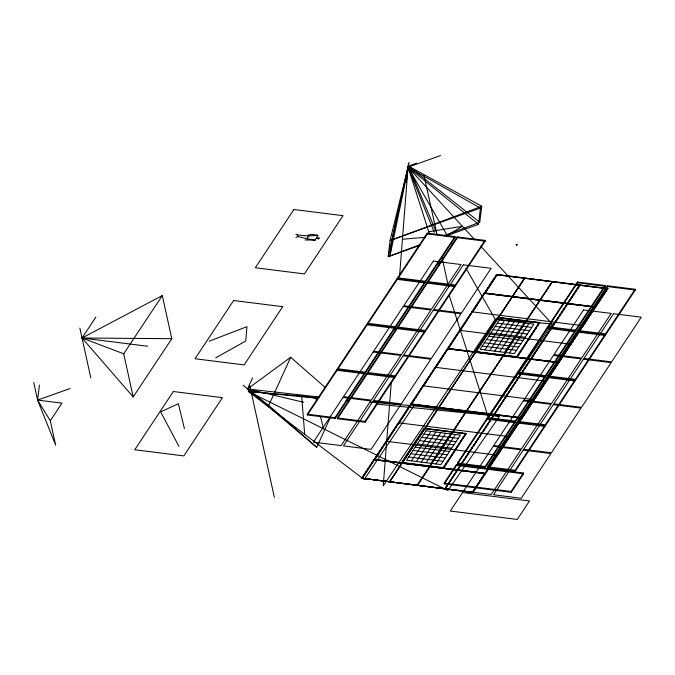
<?xml version="1.0" encoding="UTF-8"?>
<svg xmlns="http://www.w3.org/2000/svg" width="675" height="675" viewBox="0 0 675 675"><rect width="100%" height="100%" fill="white"/><g stroke="black" fill="none" stroke-linecap="round" stroke-linejoin="round"><path stroke-width="1.01" d="M391.314 382.05L383.231 485.823L495.256 319.334L552.142 323.907L488.371 417.521L449.179 295.346M395.314 330.691L395.643 326.498M399.558 276.185L408.054 167.172L440.471 155.562M419.96 245.329L388.192 256.702L390.074 240.427L408.054 167.172L480.414 208.069L478.524 224.345L445.77 236.081M406.308 182.242L408.485 163.401M39.437 385.037L37.598 400.089L55.688 445.238L50.296 420.719L37.598 400.089L33.75 382.582M420.559 244.477L389.973 255.96L391.989 239.962L409.05 162.456M444.234 235.592L479.748 222.261L481.773 206.272L408.577 166.16L389.973 255.96M388.192 256.702L408.054 167.172L478.524 224.345M330.463 417.125L316.718 447.314L247.497 388.977L252.568 377.84M316.718 447.314L268.76 405.388L290.663 357.277L325.257 387.517M307.977 235.094L311.884 234.335L317.908 235.322L315.157 240.19L305.066 239.912M95.892 317.107L82.046 338.006L133.194 396.934L171.779 338.69L162.295 295.574L82.046 338.006L123.711 353.81L133.194 396.934M50.296 420.719L61.94 403.144L37.598 400.089L70.031 388.538M123.711 353.81L162.295 295.574M335.154 418.458L334.977 417.656L364.584 372.971L364.753 373.773L335.154 418.458L307.446 414.982L307.268 414.18L336.876 369.495L365.268 372.997L394.875 328.312L394.698 327.518L365.091 372.203L365.268 372.997M366.989 324.042L367.166 324.835L337.559 369.52L337.39 368.727L366.989 324.042L395.381 327.544L424.988 282.859L424.811 282.057L397.111 278.581L367.504 323.266L367.681 324.067L397.28 279.382L397.111 278.581M397.617 277.813L427.224 233.128L454.925 236.604L455.102 237.398L425.503 282.082L397.794 278.615L397.617 277.813L425.326 281.289L454.925 236.604M307.446 414.982L337.053 370.297L336.876 369.495M397.794 278.615L427.402 233.921L427.224 233.128M395.381 327.544L395.204 326.742L424.811 282.057M365.167 422.221L364.989 421.419L394.597 376.734L394.774 377.536L365.167 422.221L337.458 418.745L337.289 417.943L366.888 373.258L395.28 376.768L424.887 332.083L424.71 331.282L395.103 375.967L395.28 376.768M397.01 327.805L397.178 328.607L367.58 373.292L367.402 372.49L397.01 327.805L425.393 331.307L455.001 286.622L454.823 285.82L427.123 282.344L397.516 327.038L397.693 327.831L427.3 283.146L427.123 282.344M427.629 281.576L457.237 236.891L484.945 240.368L485.114 241.169L455.515 285.854L427.807 282.378L427.629 281.576L455.338 285.052L484.945 240.368M337.458 418.745L367.065 374.06L366.888 373.258M427.807 282.378L457.414 237.693L457.237 236.891M425.393 331.307L425.225 330.514L454.823 285.82M361.623 478.187L496.581 274.489L607.854 288.444L472.981 492.548L361.623 478.187L472.981 492.548M516.274 244.755L516.932 244.502L516.822 245.211L516.274 244.755L516.932 244.502M361.707 478.583L496.749 274.868M516.367 245.152L516.476 244.451M362.281 477.942L374.33 459.751L362.365 478.339L389.618 481.756M496.918 275.248L484.869 293.431L496.834 274.843L524.078 278.269M401.667 463.573L401.473 462.696L424.313 428.22L466.155 433.468L443.399 468.34L466.155 433.468M475.166 352.628L474.972 351.751L497.812 317.275L539.654 322.523L516.907 357.396L539.654 322.523M401.558 463.092L424.313 428.22M475.065 352.148L497.812 317.275M411.413 460.882L430.937 431.409M484.912 349.937L504.436 320.465M416.315 461.498L435.839 432.025M489.822 350.553L509.347 321.081M421.225 462.113L440.75 432.641M494.724 351.169L514.249 321.697M426.127 462.729L445.652 433.257M499.635 351.785L519.159 322.312M431.038 463.345L450.562 433.873M504.537 352.401L524.062 322.928M435.94 463.961L455.465 434.489M509.448 353.017L528.972 323.544M465.868 433.789L443.146 467.986L465.497 433.713L424.567 428.583M539.376 322.844L516.653 357.033L539.004 322.768L498.066 317.638M444.167 483.097L456.41 464.602L523.37 473.006L523.547 473.799L511.296 492.294L444.336 483.891L444.167 483.097L511.118 491.493L523.37 473.006M485.317 467.336L485.139 466.535L514.747 421.85L514.924 422.651L485.317 467.336L457.608 463.86L457.431 463.067L487.038 418.373L515.43 421.883L545.037 377.198L544.86 376.397L515.253 421.082L515.43 421.883M517.151 372.921L517.328 373.722L487.73 418.407L487.553 417.606L517.151 372.921L545.543 376.422L575.151 331.737L574.973 330.936L547.273 327.468L517.666 372.153L517.843 372.946L547.45 328.261L547.273 327.468M547.779 326.692L577.387 282.007L605.095 285.483L605.264 286.284L575.665 330.969L547.957 327.493L547.779 326.692L575.488 330.168L605.095 285.483M444.336 483.891L456.587 465.404L456.41 464.602M457.608 463.86L487.215 419.175L487.038 418.373M547.957 327.493L577.564 282.808L577.387 282.007M463.582 491.012L493.18 446.318L520.889 449.795L491.282 494.488L361.994 478.263M545.543 376.422L545.375 375.629L574.973 330.936M515.329 471.099L515.152 470.306L544.759 425.621L544.936 426.414L515.329 471.099L487.62 467.623L487.451 466.83L517.05 422.145L545.442 425.647L575.049 380.962L574.872 380.16L545.265 424.845L545.442 425.647M547.172 376.684L547.341 377.485L517.742 422.17L517.565 421.369L547.172 376.684L575.564 380.194L605.163 335.5L604.994 334.707L577.285 331.231L547.678 375.916L547.855 376.718L577.462 332.024L577.285 331.231M577.792 330.455L607.399 285.77L635.108 289.246L635.285 290.048L605.678 334.733L577.969 331.256L577.792 330.455L605.5 333.931L635.108 289.246M487.62 467.623L517.227 422.938L517.05 422.145M577.969 331.256L607.576 286.571L607.399 285.77M472.643 491.788L484.692 473.597L472.728 492.185L445.483 488.767M607.289 289.094L595.232 307.277L607.196 288.689L579.943 285.272M472.812 492.168L607.854 288.444M575.564 380.194L575.387 379.392L604.994 334.707M318.473 398.36L248.341 391.433L447.947 490.531L499.542 416.239L413.893 405.861L364.154 479.545L248.341 391.433L318.541 397.55M295.988 237.541L297.726 236.52L306.737 238.621L308.762 236.014L317.908 235.322M243.194 385.214L247.497 388.977L290.663 357.277M215.789 357.801L245.759 341.018L246.923 326.692L209.208 341.17M435.873 231.112L408.577 166.16L416.635 163.131M391.989 239.962L481.773 206.272M390.074 240.427L480.414 208.069M428.768 231.736L462.383 226.268L447.137 235.372L444.023 235.642M402.435 239.279L425.309 237.279M171.779 338.69L82.046 338.006L147.749 346.25M295.945 234.293L297.371 234.968L308.762 236.014M346.832 400.013L348.933 400.199M369.883 402.022L413.893 405.861M345.684 401.043L348.823 401.355M376.034 404.047L499.542 416.239M268.76 405.388L247.497 388.977L319.773 397.086M516.569 244.848L517.025 244.907M427.402 233.921L455.102 237.398M457.414 237.693L485.114 241.169M577.564 282.808L605.264 286.284M607.576 286.571L635.285 290.048M607.939 288.841L496.581 274.489M397.28 279.382L424.988 282.859M427.3 283.146L455.001 286.622M497.905 317.672L539.747 322.92M547.45 328.261L575.151 331.737M577.462 332.024L605.163 335.5M497.365 323.123L531.706 327.434M495.197 326.405L529.538 330.708M493.02 329.678L527.369 333.982M490.852 332.952L525.201 337.255M488.683 336.226L523.032 340.529M367.504 323.266L395.204 326.742M397.516 327.038L425.225 330.514M486.515 339.5L520.855 343.811M367.166 324.835L394.875 328.312M397.178 328.607L424.887 332.083M484.346 342.773L518.687 347.085M482.178 346.047L516.518 350.359M516.561 356.636L475.63 351.506L475.824 352.384M474.972 351.751L516.814 356.999M517.666 372.153L545.375 375.629M547.678 375.916L575.387 379.392M517.328 373.722L545.037 377.198M547.341 377.485L575.049 380.962M337.39 368.727L365.091 372.203M367.402 372.49L395.103 375.967M337.053 370.297L364.753 373.773M367.065 374.06L394.774 377.536M487.553 417.606L515.253 421.082M517.565 421.369L545.265 424.845M487.215 419.175L514.924 422.651M517.227 422.938L544.936 426.414M424.398 428.617L466.239 433.865M307.268 414.18L334.977 417.656M337.289 417.943L364.989 421.419M423.858 434.067L458.198 438.379M421.689 437.349L456.03 441.653M419.521 440.623L453.862 444.926M417.352 443.897L451.693 448.2M415.184 447.171L449.525 451.474M413.016 450.444L447.356 454.756M410.847 453.718L445.188 458.03M408.67 456.992L443.019 461.303M457.431 463.067L485.139 466.535M487.451 466.83L515.152 470.306M456.587 465.404L523.547 473.799M443.062 467.581L402.131 462.451L402.317 463.328M401.473 462.696L443.315 467.944M306.737 238.621L315.157 240.19M247.497 388.977L303.691 402.292M408.577 166.16L479.748 222.261M474.39 239.33L408.054 167.172L429.578 234.267M480.811 246.316L552.142 323.907M447.213 235.507L408.054 167.172L434.303 232.386M451.389 242.797L452.436 244.62M466.012 268.312L495.256 319.334M178.976 446.394L160.608 411.86L178.386 403.743L184.385 428.532M438.252 261.301L439.535 265.309M316.609 401.169L315.832 398.098L301.683 396.082L304.678 434.295M320.473 416.509L323.561 428.777M297.371 234.968L297.726 236.52M605.5 333.931L605.678 334.733M579.496 285.213L552.243 281.796M583.149 325.73L472.163 311.867M575.488 330.168L575.665 330.969M570.898 344.225L459.911 330.353M552.074 281.838L417.116 485.536L552.445 281.492L417.488 485.198M551.787 281.737L524.534 278.319M524.374 278.362L389.416 482.06L524.737 278.016L389.779 481.722M546.396 381.206L435.417 367.335M534.153 399.693L423.166 385.83M509.65 436.674L398.663 422.812M511.118 491.493L511.296 492.294M497.399 455.169L386.412 441.298M455.338 285.052L455.515 285.854M424.001 175.399L437.079 234.875M441.813 256.416L448.58 287.179M425.326 281.289L425.503 282.082M445.188 488.675L580.146 284.968L445.112 488.692L417.774 485.291M417.319 485.232L390.074 481.815M249.775 385.526L274.354 497.306M79.853 328.025L90.821 377.933M173.34 391.517L134.755 449.752L183.836 455.912L222.421 397.676L173.34 391.517M233.626 300.518L195.041 358.754L244.122 364.913L282.707 306.678L233.626 300.518M293.912 209.52L255.327 267.756L304.417 273.915L343.001 215.679L293.912 209.52M343.018 397.44L313.419 442.125L341.12 445.601L370.727 400.916L343.018 397.44M373.14 351.987L343.533 396.672L371.233 400.148L400.84 355.463L373.14 351.987M403.253 306.526L373.646 351.211L401.355 354.687L430.954 310.002L403.253 306.526M433.367 261.073L403.76 305.758L431.468 309.234L461.076 264.549L433.367 261.073M373.03 401.203L343.432 445.897L371.132 449.373L400.739 404.679L373.03 401.203M403.152 355.75L373.545 400.435L401.254 403.912L430.852 359.227L403.152 355.75M433.266 310.298L403.658 354.983L431.367 358.459L460.974 313.774L433.266 310.298M463.379 264.836L433.78 309.521L461.481 312.998L491.088 268.312L463.379 264.836M386.581 441.264L374.617 459.852L386.581 441.264M398.824 422.769L386.868 441.357L398.824 422.769M411.075 404.283L399.119 422.871L411.075 404.283M423.326 385.788L411.37 404.376L423.326 385.788M435.577 367.301L423.622 385.889L435.577 367.301M447.829 348.806L435.864 367.394L447.829 348.806M460.08 330.32L448.116 348.907L460.08 330.32M472.331 311.825L460.367 330.413L472.331 311.825M484.583 293.338L472.618 311.926L484.583 293.338M426.026 430.793L406.502 460.266L440.851 464.577L460.375 435.105L426.026 430.793M499.534 319.849L480.009 349.321L514.35 353.632L533.874 324.16L499.534 319.849M579.69 284.909L444.825 489.012L579.69 284.909M462.561 492.548L450.309 511.042L517.261 519.438L529.512 500.951L462.561 492.548M523.302 400.866L493.695 445.551L521.395 449.027L551.002 404.342L523.302 400.866M553.416 355.413L523.808 400.098L551.517 403.574L581.124 358.889L553.416 355.413M583.529 309.952L553.922 354.637L581.631 358.113L611.238 313.428L583.529 309.952M496.943 455.11L484.979 473.698L496.943 455.11M509.195 436.615L497.23 455.203L509.195 436.615M521.446 418.129L509.482 436.717L521.446 418.129M533.697 399.634L521.733 418.222L533.697 399.634M545.948 381.147L533.984 399.735L545.948 381.147M558.191 362.652L546.235 381.24L558.191 362.652M570.442 344.166L558.487 362.753L570.442 344.166M582.694 325.671L570.738 344.258L582.694 325.671M594.945 307.184L582.989 325.772L594.945 307.184M523.201 450.09L493.594 494.775L521.294 498.251L550.901 453.566L523.201 450.09M553.314 404.629L523.707 449.314L551.416 452.79L581.015 408.105L553.314 404.629M583.428 359.176L553.821 403.861L581.529 407.337L611.137 362.652L583.428 359.176M613.541 313.715L583.942 358.408L611.643 361.884L641.25 317.191L613.541 313.715M319.191 237.988L318.465 239.051L316.533 237.988L319.191 237.988M595.603 306.939L484.329 292.975L595.603 306.939M595.401 307.243L484.127 293.279L595.401 307.243M558.849 362.407L447.576 348.452L558.849 362.407M558.647 362.711L447.373 348.756L558.647 362.711M522.096 417.884L410.822 403.92L522.096 417.884M521.902 418.188L410.628 404.224L521.902 418.188M485.35 473.352L374.077 459.397L485.35 473.352M485.148 473.656L373.874 459.7L485.148 473.656"/></g></svg>
